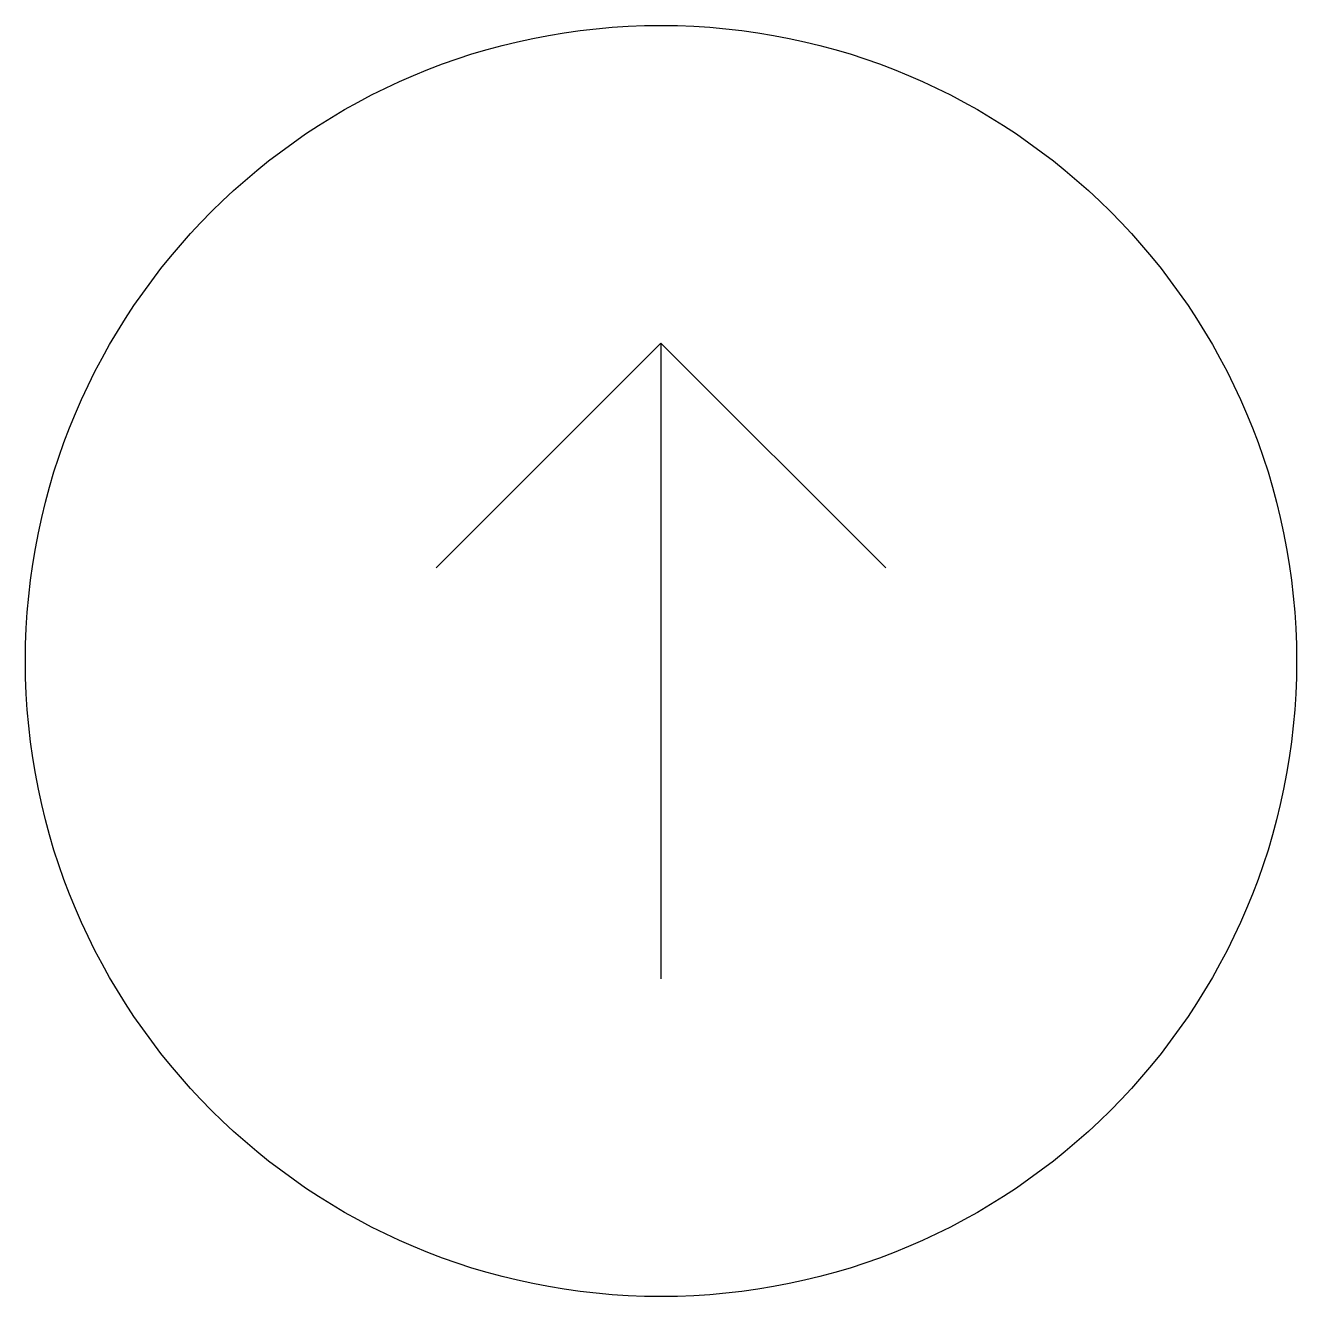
# Model space of a CAD drawing. Extents: x -1 to 1, y -1 to 1.
import ezdxf

# ---------------------------------------------------------------- set-up
doc = ezdxf.new("R2010")
doc.units = 0
doc.layers.get('0').update_dxf_attribs({"linetype": 'CONTINUOUS'})

msp = doc.modelspace()

# ---------------------------------------------------------------- linework, layer by layer
at = {"color": 0}
for q in [(-0.3536, 0.1464), (0, -0.5), (0.3536, 0.1464)]:
    msp.add_line((0, 0.5), q, dxfattribs=at)
msp.add_circle((0, 0), 1, dxfattribs=at)

doc.saveas('drawing.dxf')
